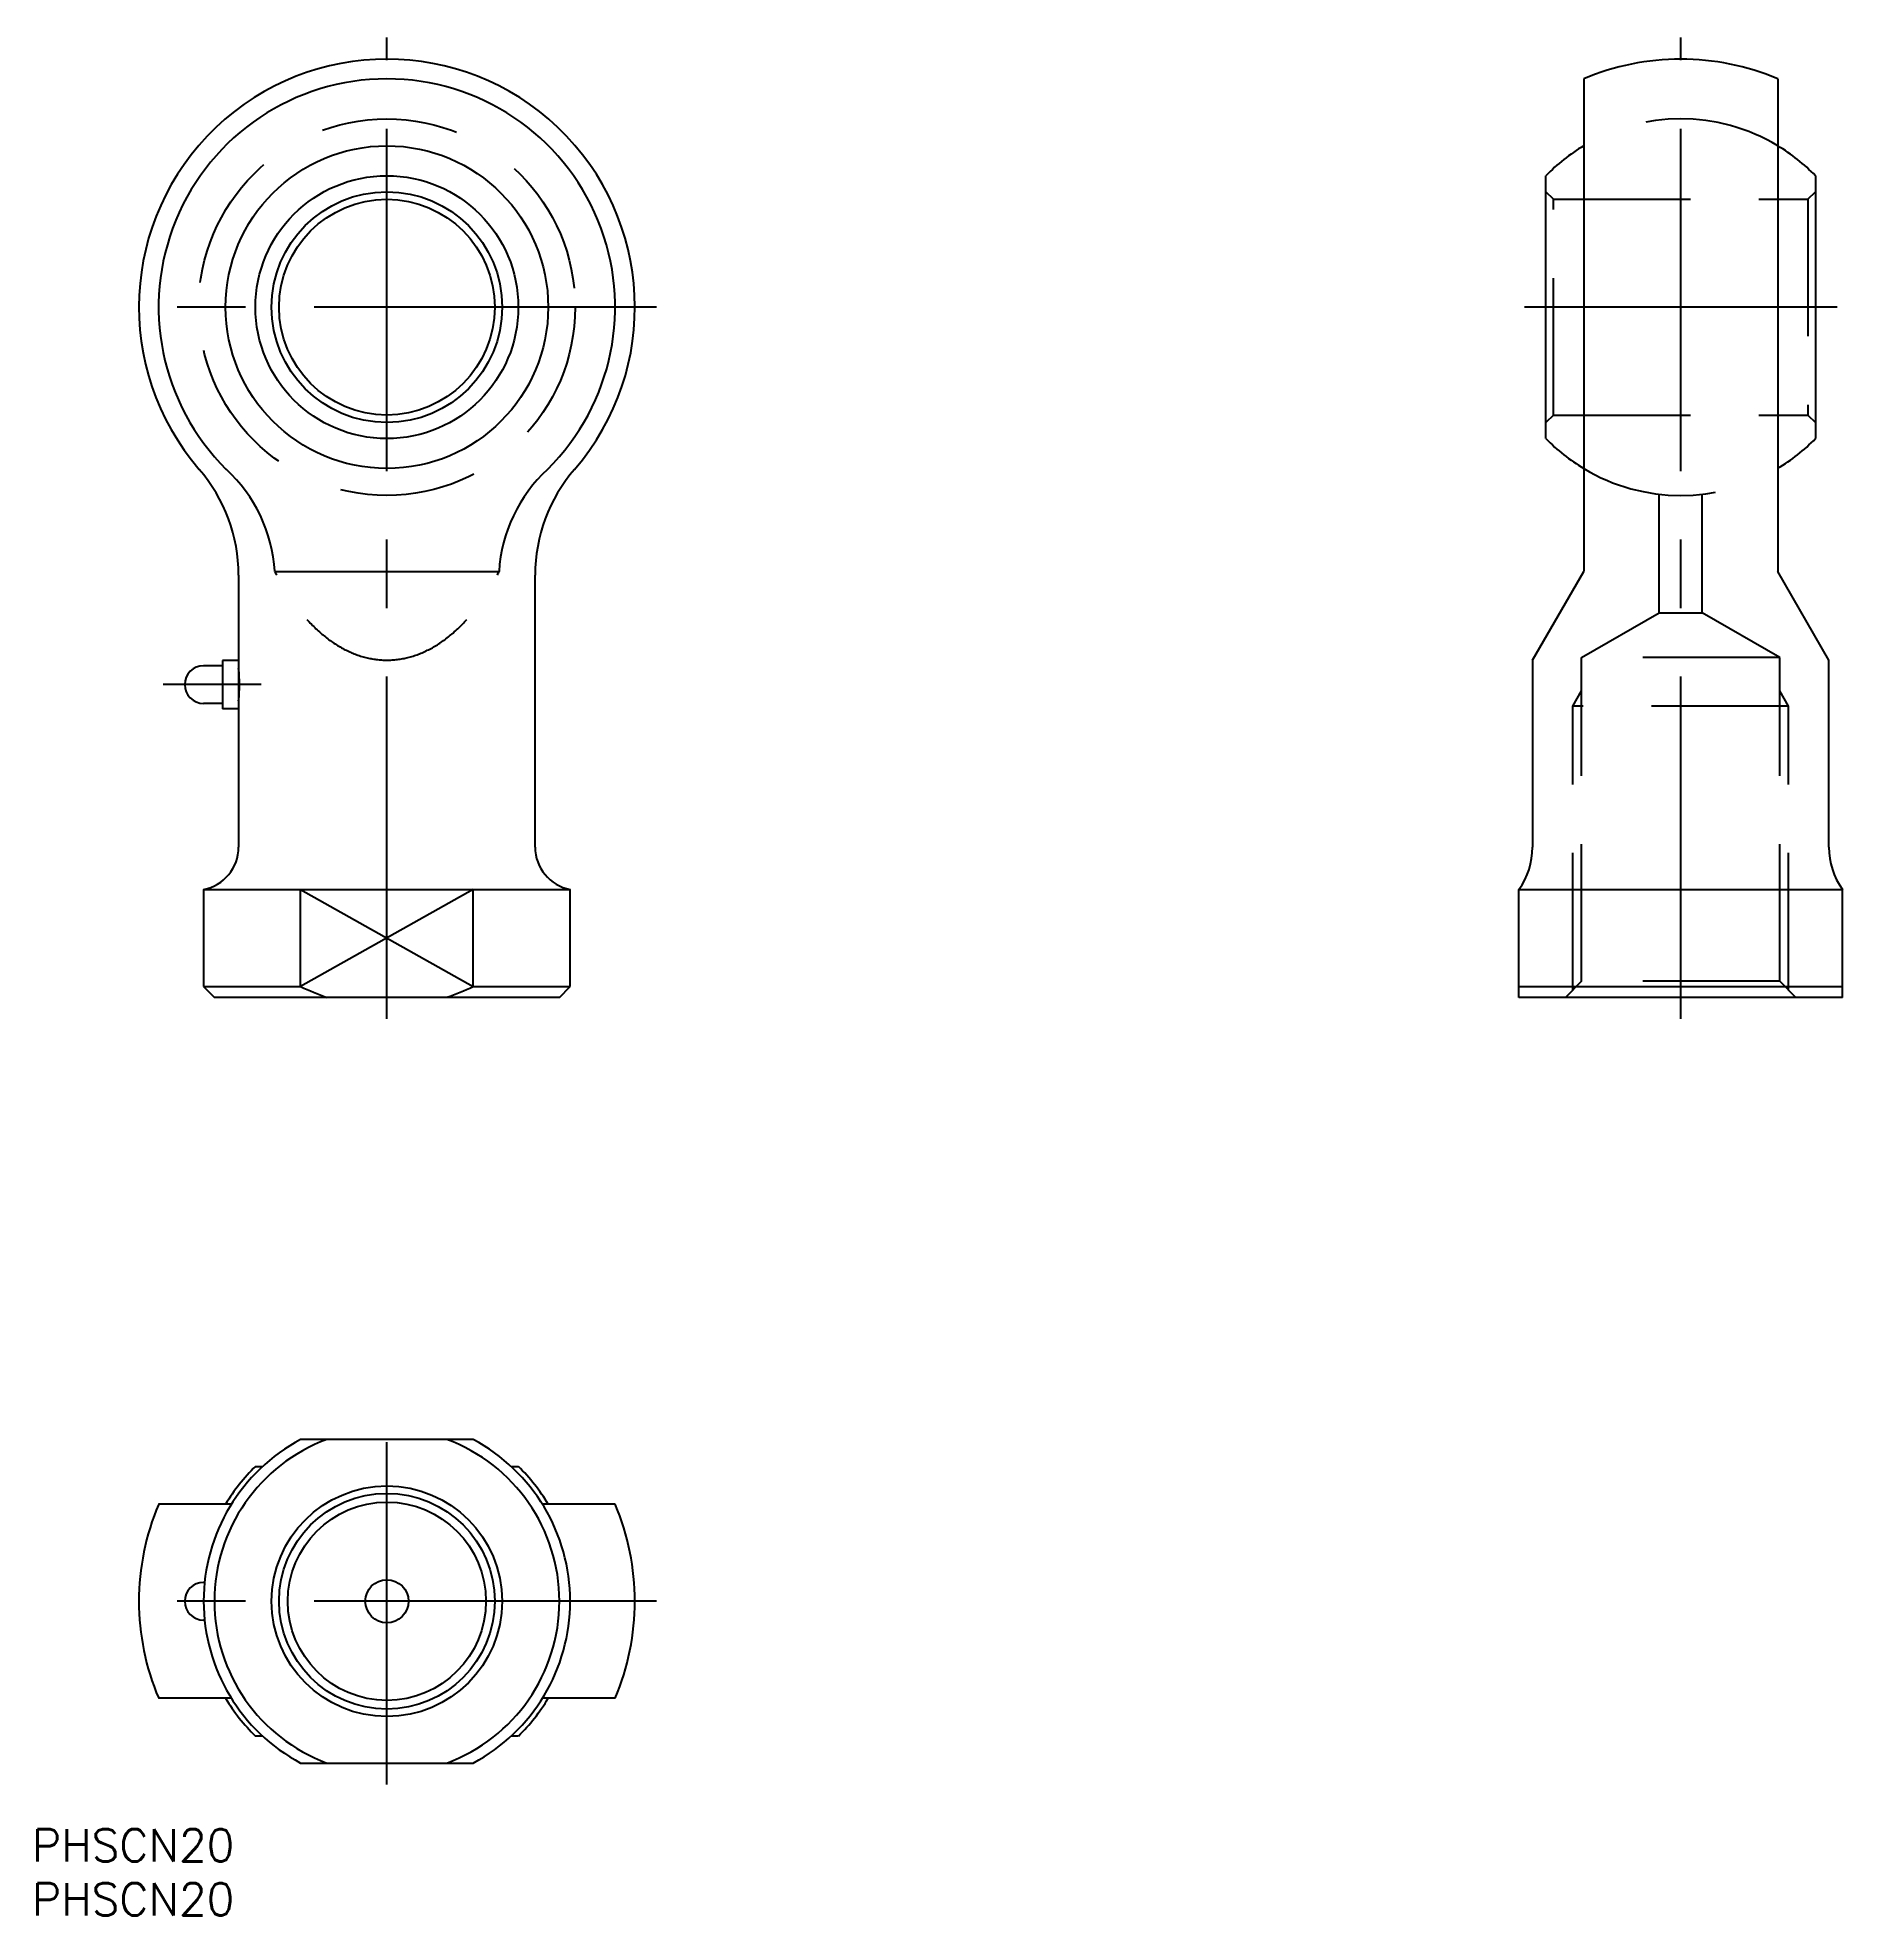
# Model space of a CAD drawing. Extents: x -32 to 135, y -29 to 145.
import ezdxf

# ---------------------------------------------------------------- set-up
doc = ezdxf.new("R2010")
doc.units = 0
doc.linetypes.add('CENTER', pattern=[50.8, 31.75, -6.35, 6.35, -6.35])
doc.linetypes.add('DASHED', pattern=[19.05, 12.7, -6.35])
doc.layers.get('0').update_dxf_attribs({"linetype": 'CONTINUOUS'})
doc.layers.add('CENTER', color=1, linetype='CENTER')
doc.styles.get("Standard").update_dxf_attribs({"font": 'txt.shx', "height": 3, "bigfont": 'bigfont.shx'})

msp = doc.modelspace()

# ---------------------------------------------------------------- linework, layer by layer
at = {"color": 7, "linetype": 'CONTINUOUS'}
for p, q in [((111, 141.17), (111, 95.5)), ((129, 141.17), (129, 95.5)), ((107.5, 107.81), (107.5, 132.19)), ((132.5, 132.19), (132.5, 107.81)), ((-13.75, 95.15), (-13.75, 69.93)), ((-10.4, 95.5), (10.4, 95.5)), ((13.75, 69.93), (13.75, 95.15)), ((106.25, 87.27), (111, 95.5)), ((133.75, 87.27), (129, 95.5)), ((-15.25, 87.25), (-15.25, 82.75)), ((-13.75, 87.25), (-15.25, 87.25)), ((106.25, 87.27), (106.25, 69.93)), ((133.75, 69.93), (133.75, 87.27)), ((-15.25, 86.75), (-17, 86.75)), ((-15.25, 83.25), (-17, 83.25)), ((-13.75, 82.75), (-15.25, 82.75)), ((-17, 66), (-17, 57)), ((-17, 66), (17, 66)), ((-8, 57), (-8, 66)), ((8, 57), (8, 66)), ((17, 57), (17, 66)), ((105, 66), (135, 66)), ((105, 56), (105, 66)), ((135, 56), (135, 66)), ((-17, 57), (-8, 57)), ((-17, 57), (-16, 56)), ((16, 56), (-16, 56)), ((8, 57), (17, 57)), ((16, 56), (17, 57)), ((105, 57), (135, 57)), ((135, 56), (105, 56)), ((8, 15), (-8, 15)), ((-12.19, 12.5), (-11.52, 12.5)), ((11.52, 12.5), (12.19, 12.5)), ((-14.42, 9), (-21.17, 9)), ((21.17, 9), (14.42, 9)), ((-16.91, 1.75), (-17, 1.75)), ((-16.91, -1.75), (-17, -1.75)), ((-14.42, -9), (-21.17, -9)), ((21.17, -9), (14.42, -9)), ((-11.52, -12.5), (-12.19, -12.5)), ((12.19, -12.5), (11.52, -12.5)), ((-8, -15), (8, -15))]:
    msp.add_line(p, q, dxfattribs=at)
at = {"color": 3, "linetype": 'DASHED'}
for p, q in [((108.2, 130), (107.5, 130.7)), ((131.8, 130), (132.5, 130.7)), ((108.2, 110), (108.2, 130)), ((108.2, 130), (131.8, 130)), ((131.8, 130), (131.8, 110)), ((108.2, 110), (107.5, 109.3)), ((108.2, 110), (131.8, 110)), ((131.8, 110), (132.5, 109.3)), ((118, 91.65), (118, 102.65)), ((122, 91.65), (122, 102.65)), ((110.81, 87.5), (118, 91.65)), ((118, 91.65), (122, 91.65)), ((129.19, 87.5), (122, 91.65)), ((129.19, 87.5), (110.81, 87.5)), ((110.81, 57.5), (110.81, 87.5)), ((129.19, 57.5), (129.19, 87.5)), ((110, 83), (110.81, 84.41)), ((130, 83), (129.19, 84.41)), ((130, 83), (110, 83)), ((110, 56.69), (110, 83)), ((130, 56.69), (130, 83)), ((110.81, 57.5), (109.31, 56)), ((129.19, 57.5), (110.81, 57.5)), ((129.19, 57.5), (130.69, 56))]:
    msp.add_line(p, q, dxfattribs=at)
at = {"color": 3, "linetype": 'CONTINUOUS'}
for p, q in [((8, 66), (-8, 57)), ((-8, 66), (8, 57))]:
    msp.add_line(p, q, dxfattribs=at)
at = {"color": 7, "linetype": 'CONTINUOUS'}
msp.add_polyline3d([(-7.42, 91.04, 0), (-7.32, 90.93, 0), (-7.21, 90.81, 0), (-7.11, 90.7, 0), (-7, 90.59, 0), (-6.9, 90.49, 0), (-6.79, 90.38, 0), (-6.69, 90.28, 0), (-6.58, 90.18, 0), (-6.47, 90.07, 0), (-6.36, 89.98, 0), (-6.25, 89.88, 0), (-6.14, 89.78, 0), (-6.03, 89.69, 0), (-5.92, 89.6, 0), (-5.81, 89.51, 0), (-5.7, 89.42, 0), (-5.59, 89.33, 0), (-5.48, 89.24, 0), (-5.37, 89.16, 0), (-5.25, 89.08, 0), (-5.14, 89, 0), (-5.03, 88.92, 0), (-4.91, 88.84, 0), (-4.8, 88.77, 0), (-4.68, 88.7, 0), (-4.57, 88.62, 0), (-4.45, 88.55, 0), (-4.33, 88.49, 0), (-4.22, 88.42, 0), (-4.1, 88.36, 0), (-3.98, 88.29, 0), (-3.87, 88.23, 0), (-3.75, 88.18, 0), (-3.63, 88.12, 0), (-3.51, 88.06, 0), (-3.39, 88.01, 0), (-3.28, 87.96, 0), (-3.16, 87.91, 0), (-3.04, 87.86, 0), (-2.92, 87.81, 0), (-2.8, 87.77, 0), (-2.68, 87.73, 0), (-2.56, 87.69, 0), (-2.44, 87.65, 0), (-2.32, 87.61, 0), (-2.2, 87.58, 0), (-2.07, 87.55, 0), (-1.95, 87.51, 0), (-1.83, 87.49, 0), (-1.71, 87.46, 0), (-1.59, 87.43, 0), (-1.47, 87.41, 0), (-1.35, 87.39, 0), (-1.22, 87.37, 0), (-1.1, 87.35, 0), (-0.98, 87.33, 0), (-0.86, 87.32, 0), (-0.73, 87.31, 0), (-0.61, 87.3, 0), (-0.49, 87.29, 0), (-0.37, 87.28, 0), (-0.24, 87.28, 0), (-0.12, 87.27, 0), (0, 87.27, 0), (0.12, 87.27, 0), (0.24, 87.28, 0), (0.37, 87.28, 0), (0.49, 87.29, 0), (0.61, 87.3, 0), (0.73, 87.31, 0), (0.86, 87.32, 0), (0.98, 87.33, 0), (1.1, 87.35, 0), (1.22, 87.37, 0), (1.35, 87.39, 0), (1.47, 87.41, 0), (1.59, 87.43, 0), (1.71, 87.46, 0), (1.83, 87.49, 0), (1.95, 87.51, 0), (2.07, 87.55, 0), (2.2, 87.58, 0), (2.32, 87.61, 0), (2.44, 87.65, 0), (2.56, 87.69, 0), (2.68, 87.73, 0), (2.8, 87.77, 0), (2.92, 87.81, 0), (3.04, 87.86, 0), (3.16, 87.91, 0), (3.28, 87.96, 0), (3.39, 88.01, 0), (3.51, 88.06, 0), (3.63, 88.12, 0), (3.75, 88.18, 0), (3.87, 88.23, 0), (3.98, 88.29, 0), (4.1, 88.36, 0), (4.22, 88.42, 0), (4.33, 88.49, 0), (4.45, 88.55, 0), (4.57, 88.62, 0), (4.68, 88.7, 0), (4.8, 88.77, 0), (4.91, 88.84, 0), (5.03, 88.92, 0), (5.14, 89, 0), (5.25, 89.08, 0), (5.37, 89.16, 0), (5.48, 89.24, 0), (5.59, 89.33, 0), (5.7, 89.42, 0), (5.81, 89.51, 0), (5.92, 89.6, 0), (6.03, 89.69, 0), (6.14, 89.78, 0), (6.25, 89.88, 0), (6.36, 89.98, 0), (6.47, 90.07, 0), (6.58, 90.18, 0), (6.69, 90.28, 0), (6.79, 90.38, 0), (6.9, 90.49, 0), (7, 90.59, 0), (7.11, 90.7, 0), (7.21, 90.81, 0), (7.32, 90.93, 0), (7.42, 91.04, 0)], dxfattribs=at)
at = {"color": 3, "linetype": 'DASHED'}
msp.add_circle((0, 120), 17.46, dxfattribs=at)
at = {"color": 7, "linetype": 'CONTINUOUS'}
for centre, radius in [((0, 120), 14.96), ((0, 120), 12.19), ((0, 120), 10.7), ((0, 120), 10), ((0, 0), 10.69), ((0, 0), 9.19), ((0, 0), 2)]:
    msp.add_circle(centre, radius, dxfattribs=at)
at = {"color": 3, "linetype": 'CONTINUOUS'}
msp.add_circle((0, 0), 10, dxfattribs=at)
at = {"color": 7, "linetype": 'CONTINUOUS'}
for centre, radius, start, end in [((0, 120), 23, 319.1635, 220.8365), ((120, 120), 23, 66.9643, 113.0357), ((0, 120), 21.17, 314.7194, 225.2806), ((120, 120), 17.46, 121.0235, 135.7104), ((120, 120), 17.46, 44.2896, 58.9765), ((120, 120), 17.46, 224.2896, 238.9765), ((120, 120), 17.46, 301.0235, 315.7104), ((-28.75, 95.15), 15, 0, 40.8365), ((-24.49, 94.61), 14.12, 3.6317, 47.1726), ((24.54, 94.58), 14.17, 132.9109, 176.2849), ((28.75, 95.15), 15, 139.1635, 180), ((-53, 72.91), 48.22, 27.4725, 27.9399), ((53, 72.91), 48.22, 152.0601, 152.5275), ((-17, 85), 1.75, 90, 270), ((-27.42, 85), 13.75, 353.7387, 6.2613), ((-17.75, 69.93), 4, 280.8069, 0), ((17.75, 69.93), 4, 180, 259.1931), ((99.45, 69.93), 6.8, 324.7039, 0), ((140.55, 69.93), 6.8, 180, 215.2961), ((2.75, 79.68), 25.1, 244.6472, 250.6533), ((-2.77, 79.73), 25.15, 289.3534, 295.3461), ((0, 0), 17, 118.0725, 241.9275), ((0, 0), 16, 110.3641, 249.6359), ((0, 0), 16, 290.3641, 69.6359), ((0, 0), 17, 298.0725, 61.9275), ((0, 0), 17.46, 134.2896, 148.9765), ((0, 0), 17.46, 31.0235, 45.7104), ((0, 0), 23, 156.9643, 203.0357), ((0, 0), 23, 336.9643, 23.0357), ((-17, 0), 1.75, 90, 270), ((0, 0), 17.46, 211.0235, 225.7104), ((0, 0), 17.46, 314.2896, 328.9765)]:
    msp.add_arc(centre, radius, start, end, dxfattribs=at)
at = {"color": 3, "linetype": 'DASHED'}
for start, end in [(58.9765, 121.0235), (238.9765, 301.0235)]:
    msp.add_arc((120, 120), 17.46, start, end, dxfattribs=at)
at = {"layer": 'CENTER', "color": 1, "linetype": 'CENTER'}
for p, q in [((0, 54), (0, 145)), ((120, 54), (120, 145)), ((25, 120), (-25, 120)), ((134.5, 120), (105.5, 120)), ((-11.67, 85), (-20.75, 85)), ((0, -17), (0, 17)), ((25, 0), (-25, 0))]:
    msp.add_line(p, q, dxfattribs=at)

# ---------------------------------------------------------------- texts
at = {"color": 7, "linetype": 'CONTINUOUS'}
for p in [(-32.91, -24.13), (-32.91, -29.13)]:
    msp.add_text('PHSCN20', height=3, dxfattribs=at).set_placement(p)

doc.saveas('drawing.dxf')
